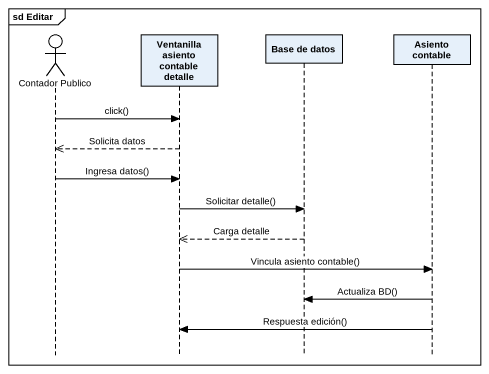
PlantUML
@startuml
mainframe sd Editar
hide footbox
actor "Contador Publico" as Contador_Publico
participant "Ventanilla asiento contable detalle" as Ventanilla_asiento_contable
participant "Base de datos" as Base_de_datos
participant "Asiento contable" as Asiento_contable

Contador_Publico -> Ventanilla_asiento_contable : click()
Ventanilla_asiento_contable -->> Contador_Publico : Solicita datos
Contador_Publico -> Ventanilla_asiento_contable : Ingresa datos()
Ventanilla_asiento_contable -> Base_de_datos : Solicitar detalle()
Base_de_datos -->> Ventanilla_asiento_contable : Carga detalle
Ventanilla_asiento_contable -> Asiento_contable : Vincula asiento contable()
Asiento_contable -> Base_de_datos : Actualiza BD()
Asiento_contable -> Ventanilla_asiento_contable : Respuesta edición()
@enduml
